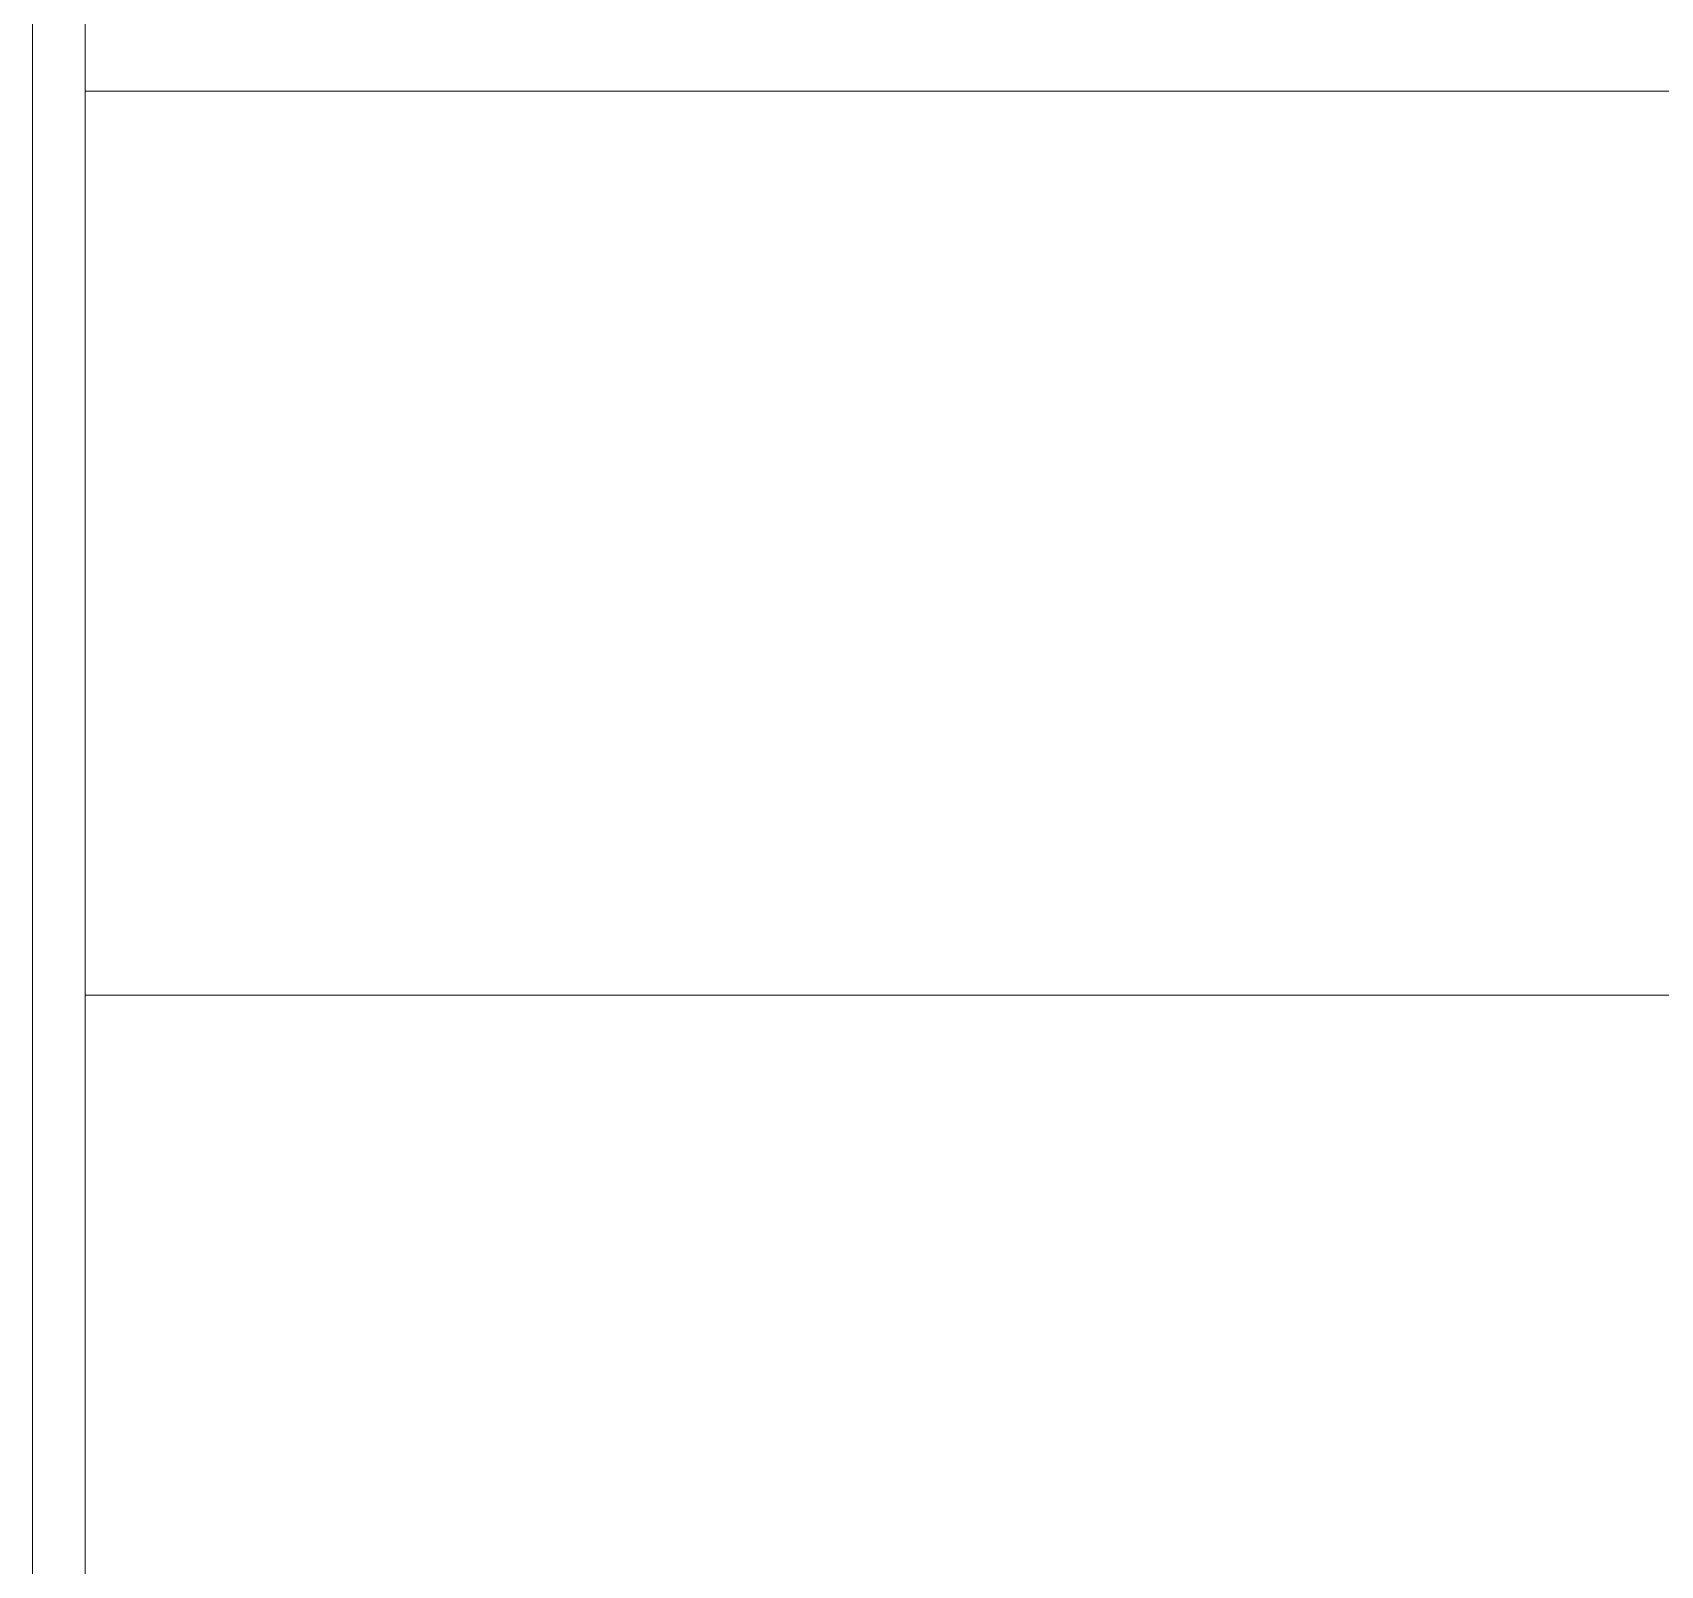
# Model space of a CAD drawing. Header units: millimetres. Extents: x 4134 to 7422, y 1400 to 3585.
# Drawn here: x 5874.9 to 5983, y 2842.9 to 2944.7 of the extents above; entities that cross this region are included whole.
import ezdxf

# ---------------------------------------------------------------- set-up
doc = ezdxf.new("R2010")
doc.units = ezdxf.units.MM
doc.layers.add('000-PI-ORMAR', color=2, linetype='Continuous')
doc.layers.add('002-PI-Kabelska kanalica', color=150, linetype='Continuous')

# ---------------------------------------------------------------- blocks, each defined once
blk = doc.blocks.new('*U539')
at = {"layer": '002-PI-Kabelska kanalica', "color": 0, "linetype": 'ByBlock', "lineweight": 0}
blk.add_line((80, -100), (80, 1670), dxfattribs=at)
blk = doc.blocks.new('*U519')
at = {"layer": '002-PI-Kabelska kanalica', "color": 0, "linetype": 'ByBlock', "lineweight": 0}
for p, q in [((-20, -100), (-20, 515)), ((40, -100), (40, 515)), ((-20, -100), (40, -100))]:
    blk.add_line(p, q, dxfattribs=at)

msp = doc.modelspace()

# ---------------------------------------------------------------- linework, layer by layer
at = {"layer": '000-PI-ORMAR', "color": 0, "linetype": 'ByBlock', "lineweight": 0}
msp.add_line((5874.948, 3405.778), (5874.948, 1515.778), dxfattribs=at)

# ---------------------------------------------------------------- block references
at = {"layer": '002-PI-Kabelska kanalica', "color": 0, "linetype": 'ByBlock', "lineweight": 0, "xscale": -1, "rotation": 180}
msp.add_blockref('*U539', (5798.448, 3305.778), dxfattribs=at)
at = {"layer": '002-PI-Kabelska kanalica', "color": 0, "linetype": 'ByBlock', "lineweight": 0, "rotation": 270}
msp.add_blockref('*U519', (5978.448, 2920.768), dxfattribs=at)

doc.saveas('drawing.dxf')
